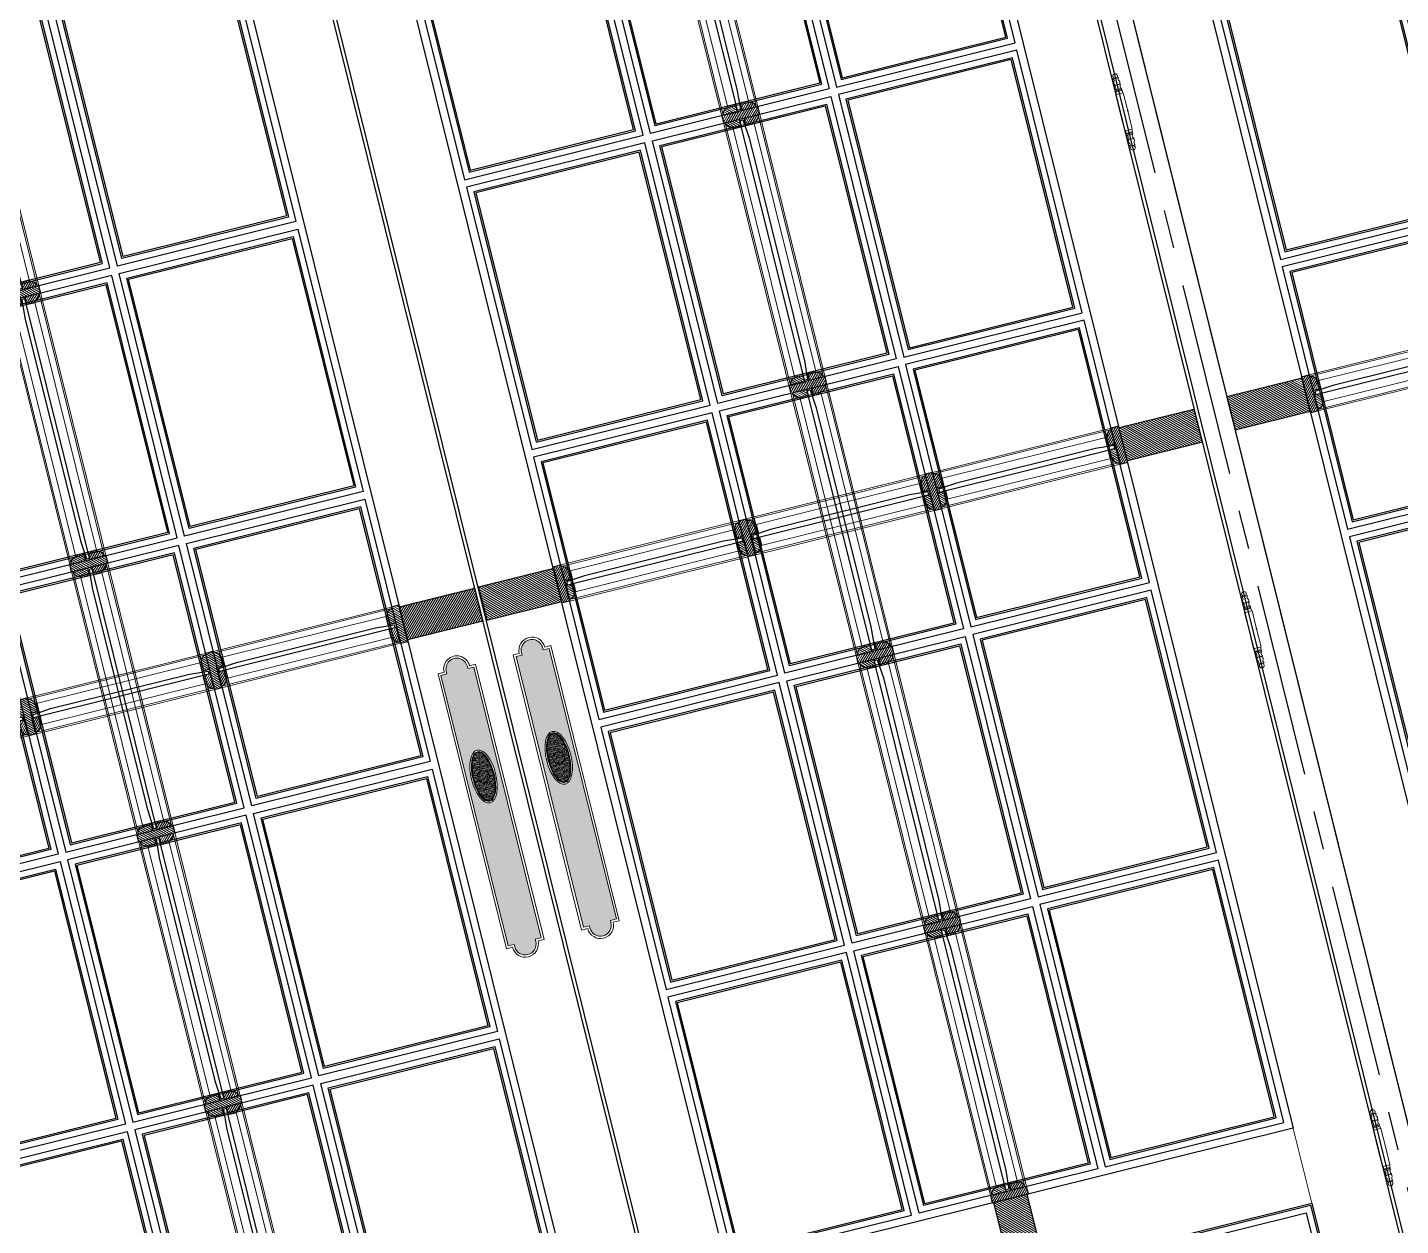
# Model space of a CAD drawing. Header units: inches. Extents: x 122939 to 389145, y 29603 to 574065.
# Drawn here: x 337216 to 338989, y 514119 to 515666 of the extents above; entities that cross this region are included whole.
import ezdxf

# ---------------------------------------------------------------- set-up
doc = ezdxf.new("R2010")
doc.units = ezdxf.units.IN
doc.header["$MEASUREMENT"] = 0
doc.linetypes.add('CENTER', pattern=[2, 1.25, -0.25, 0.25, -0.25])
doc.linetypes.add('HIDDEN', pattern=[0.375, 0.25, -0.125])
doc.layers.add('8', color=8, linetype='Continuous')
doc.layers.add('hatch', color=8, linetype='Continuous')
doc.layers.add('Bronze', color=40, linetype='Continuous', lineweight=0)
pattern_1 = [(135, (-731.5624, 679.578), (-1.76776695, -1.76776695), [])]
pattern_2 = [(135, (-731.5624, 320.418), (-1.76776695, -1.76776695), [])]
pattern_3 = [(135, (-731.5624, -38.742), (-1.76776695, -1.76776695), [])]
pattern_4 = [(135, (-731.5624, -397.902), (-1.76776695, -1.76776695), [])]
pattern_5 = [(135, (0.4363, -3010.4238), (-1.76776695, -1.76776695), [])]
pattern_6 = [(45, (0.4363, -3010.4238), (-1.76776695, 1.76776695), [])]
pattern_7 = [(135, (247.9363, -3010.4238), (-1.76776695, -1.76776695), [])]

# ---------------------------------------------------------------- blocks, each defined once
blk = doc.blocks.new('french door panel')
at = {"lineweight": 0}
h = blk.add_hatch(dxfattribs=at)
h.set_pattern_fill('ANSI31', color=8, scale=20)
h.set_pattern_definition([(45, (-731.5624, 679.578), (-1.76776695, 1.76776695), [])])
edge = h.paths.add_edge_path()
edge.add_line((6356, 3400.9), (6383, 3400.9))
edge.add_line((6383, 3400.9), (6383, 3390.9))
edge.add_line((6383, 3390.9), (6394, 3390.9))
edge.add_line((6394, 3390.9), (6394, 3392.9))
edge.add_arc((6394, 3400.9), 8, 270, 360)
edge.add_line((6402, 3400.9), (6404, 3400.9))
edge.add_line((6404, 3400.9), (6404, 3410.9))
edge.add_line((6404, 3410.9), (6402, 3410.9))
edge.add_arc((6394, 3410.9), 8, 0, 90)
edge.add_line((6394, 3418.9), (6394, 3420.9))
edge.add_line((6394, 3420.9), (6383, 3420.9))
edge.add_line((6383, 3420.9), (6383, 3410.9))
edge.add_line((6383, 3410.9), (6356, 3410.9))
edge.add_line((6356, 3410.9), (6356, 3400.9))
h = blk.add_hatch(dxfattribs=at)
h.set_pattern_fill('ANSI31', color=8, scale=20, angle=90)
h.set_pattern_definition(pattern_1)
edge = h.paths.add_edge_path()
edge.add_line((6358, 3410.9), (6377, 3410.9))
edge.add_line((6377, 3410.9), (6377, 3420.9))
edge.add_line((6377, 3420.9), (6366, 3420.9))
edge.add_line((6366, 3420.9), (6366, 3418.9))
edge.add_arc((6366, 3410.9), 8, 90, 180)
h = blk.add_hatch(dxfattribs=at)
h.set_pattern_fill('ANSI31', color=8, scale=20, angle=90)
h.set_pattern_definition(pattern_1)
edge = h.paths.add_edge_path()
edge.add_line((6358, 3400.9), (6377, 3400.9))
edge.add_line((6377, 3400.9), (6377, 3390.9))
edge.add_line((6377, 3390.9), (6366, 3390.9))
edge.add_line((6366, 3390.9), (6366, 3392.9))
edge.add_arc((6366, 3400.9), 8, 180, 270, ccw=False)
h = blk.add_hatch(dxfattribs=at)
h.set_pattern_fill('ANSI31', color=8, scale=20)
h.set_pattern_definition([(45, (-731.5624, 320.418), (-1.76776695, 1.76776695), [])])
edge = h.paths.add_edge_path()
edge.add_line((6356, 3041.7), (6383, 3041.7))
edge.add_line((6383, 3041.7), (6383, 3031.7))
edge.add_line((6383, 3031.7), (6394, 3031.7))
edge.add_line((6394, 3031.7), (6394, 3033.7))
edge.add_arc((6394, 3041.7), 8, 270, 360)
edge.add_line((6402, 3041.7), (6404, 3041.7))
edge.add_line((6404, 3041.7), (6404, 3051.7))
edge.add_line((6404, 3051.7), (6402, 3051.7))
edge.add_arc((6394, 3051.7), 8, 0, 90)
edge.add_line((6394, 3059.7), (6394, 3061.7))
edge.add_line((6394, 3061.7), (6383, 3061.7))
edge.add_line((6383, 3061.7), (6383, 3051.7))
edge.add_line((6383, 3051.7), (6356, 3051.7))
edge.add_line((6356, 3051.7), (6356, 3041.7))
h = blk.add_hatch(dxfattribs=at)
h.set_pattern_fill('ANSI31', color=8, scale=20, angle=90)
h.set_pattern_definition(pattern_2)
edge = h.paths.add_edge_path()
edge.add_line((6358, 3051.7), (6377, 3051.7))
edge.add_line((6377, 3051.7), (6377, 3061.7))
edge.add_line((6377, 3061.7), (6366, 3061.7))
edge.add_line((6366, 3061.7), (6366, 3059.7))
edge.add_arc((6366, 3051.7), 8, 90, 180)
h = blk.add_hatch(dxfattribs=at)
h.set_pattern_fill('ANSI31', color=8, scale=20, angle=90)
h.set_pattern_definition(pattern_2)
edge = h.paths.add_edge_path()
edge.add_line((6358, 3041.7), (6377, 3041.7))
edge.add_line((6377, 3041.7), (6377, 3031.7))
edge.add_line((6377, 3031.7), (6366, 3031.7))
edge.add_line((6366, 3031.7), (6366, 3033.7))
edge.add_arc((6366, 3041.7), 8, 180, 270, ccw=False)
h = blk.add_hatch(dxfattribs=at)
h.set_pattern_fill('ANSI31', color=8, scale=20, angle=90)
h.set_pattern_definition(pattern_5)
h.paths.add_polyline_path([(5904.2, 2852.1), (6004.2, 2852.1), (6004.2, 2896.1), (5904.2, 2896.1)])
h = blk.add_hatch(dxfattribs=at)
h.set_pattern_fill('ANSI31', color=8, scale=20)
h.set_pattern_definition(pattern_6)
h.paths.add_polyline_path([(6004.2, 2850.1), (6014.2, 2850.1), (6014.2, 2877.1), (6024.2, 2877.1), (6024.2, 2888.1), (6022.2, 2888.1, 0.414214), (6014.2, 2896.1), (6004.2, 2898.1)])
h = blk.add_hatch(dxfattribs=at)
h.set_pattern_fill('ANSI31', color=8, scale=20)
h.set_pattern_definition(pattern_6)
edge = h.paths.add_edge_path()
edge.add_line((6251.7, 2850.1), (6251.7, 2877.1))
edge.add_line((6251.7, 2877.1), (6241.7, 2877.1))
edge.add_line((6241.7, 2877.1), (6241.7, 2888.1))
edge.add_line((6241.7, 2888.1), (6243.7, 2888.1))
edge.add_arc((6251.7, 2888.1), 8, 90, 180, ccw=False)
edge.add_line((6251.7, 2896.1), (6251.7, 2898.1))
edge.add_line((6251.7, 2898.1), (6261.7, 2898.1))
edge.add_line((6261.7, 2898.1), (6261.7, 2896.1))
edge.add_arc((6261.7, 2888.1), 8, 0, 90, ccw=False)
edge.add_line((6269.7, 2888.1), (6271.7, 2888.1))
edge.add_line((6271.7, 2888.1), (6271.7, 2877.1))
edge.add_line((6271.7, 2877.1), (6261.7, 2877.1))
edge.add_line((6261.7, 2877.1), (6261.7, 2850.1))
edge.add_line((6261.7, 2850.1), (6251.7, 2850.1))
h = blk.add_hatch(dxfattribs=at)
h.set_pattern_fill('ANSI31', color=8, scale=20)
h.set_pattern_definition([(45, (247.9363, -3010.4238), (-1.76776695, 1.76776695), [])])
edge = h.paths.add_edge_path()
edge.add_line((6499.2, 2850.1), (6499.2, 2877.1))
edge.add_line((6499.2, 2877.1), (6489.2, 2877.1))
edge.add_line((6489.2, 2877.1), (6489.2, 2888.1))
edge.add_line((6489.2, 2888.1), (6491.2, 2888.1))
edge.add_arc((6499.2, 2888.1), 8, 90, 180, ccw=False)
edge.add_line((6499.2, 2896.1), (6499.2, 2898.1))
edge.add_line((6499.2, 2898.1), (6509.2, 2898.1))
edge.add_line((6509.2, 2898.1), (6509.2, 2896.1))
edge.add_arc((6509.2, 2888.1), 8, 0, 90, ccw=False)
edge.add_line((6517.2, 2888.1), (6519.2, 2888.1))
edge.add_line((6519.2, 2888.1), (6519.2, 2877.1))
edge.add_line((6519.2, 2877.1), (6509.2, 2877.1))
edge.add_line((6509.2, 2877.1), (6509.2, 2850.1))
edge.add_line((6509.2, 2850.1), (6499.2, 2850.1))
h = blk.add_hatch(dxfattribs=at)
h.set_pattern_fill('ANSI31', color=8, scale=20)
h.set_pattern_definition(pattern_6)
h.paths.add_polyline_path([(6736.7, 2888.1), (6738.7, 2888.1, -0.414214), (6746.7, 2896.1), (6746.7, 2898.1), (6756.7, 2898.1), (6756.7, 2850.1), (6746.7, 2850.1), (6746.7, 2877.1), (6736.7, 2877.1)])
h = blk.add_hatch(dxfattribs=at)
h.set_pattern_fill('ANSI31', color=8, scale=20, angle=90)
h.set_pattern_definition(pattern_5)
edge = h.paths.add_edge_path()
edge.add_line((6856.7, 2852.1), (6756.7, 2852.1))
edge.add_line((6756.7, 2852.1), (6756.7, 2896.1))
edge.add_line((6756.7, 2896.1), (6856.2, 2896.1))
edge.add_line((6856.2, 2896.1), (6856.2, 2852.1))
h = blk.add_hatch(dxfattribs=at)
h.set_pattern_fill('ANSI31', color=8, scale=20, angle=90)
h.set_pattern_definition(pattern_5)
h.paths.add_polyline_path([(6024.2, 2871.1), (6014.2, 2871.1), (6014.2, 2852.1, 0.414214), (6022.2, 2860.1), (6024.2, 2860.1)])
h = blk.add_hatch(dxfattribs=at)
h.set_pattern_fill('ANSI31', color=8, scale=20, angle=90)
h.set_pattern_definition(pattern_5)
edge = h.paths.add_edge_path()
edge.add_line((6251.7, 2852.1), (6251.7, 2871.1))
edge.add_line((6251.7, 2871.1), (6241.7, 2871.1))
edge.add_line((6241.7, 2871.1), (6241.7, 2860.1))
edge.add_line((6241.7, 2860.1), (6243.7, 2860.1))
edge.add_arc((6251.7, 2860.1), 8, 180, 270)
h = blk.add_hatch(dxfattribs=at)
h.set_pattern_fill('ANSI31', color=8, scale=20, angle=90)
h.set_pattern_definition(pattern_5)
edge = h.paths.add_edge_path()
edge.add_line((6261.7, 2852.1), (6261.7, 2871.1))
edge.add_line((6261.7, 2871.1), (6271.7, 2871.1))
edge.add_line((6271.7, 2871.1), (6271.7, 2860.1))
edge.add_line((6271.7, 2860.1), (6269.7, 2860.1))
edge.add_arc((6261.7, 2860.1), 8, -90, 0, ccw=False)
h = blk.add_hatch(dxfattribs=at)
h.set_pattern_fill('ANSI31', color=8, scale=20, angle=90)
h.set_pattern_definition(pattern_7)
edge = h.paths.add_edge_path()
edge.add_line((6499.2, 2852.1), (6499.2, 2871.1))
edge.add_line((6499.2, 2871.1), (6489.2, 2871.1))
edge.add_line((6489.2, 2871.1), (6489.2, 2860.1))
edge.add_line((6489.2, 2860.1), (6491.2, 2860.1))
edge.add_arc((6499.2, 2860.1), 8, 180, 270)
h = blk.add_hatch(dxfattribs=at)
h.set_pattern_fill('ANSI31', color=8, scale=20, angle=90)
h.set_pattern_definition(pattern_7)
edge = h.paths.add_edge_path()
edge.add_line((6509.2, 2852.1), (6509.2, 2871.1))
edge.add_line((6509.2, 2871.1), (6519.2, 2871.1))
edge.add_line((6519.2, 2871.1), (6519.2, 2860.1))
edge.add_line((6519.2, 2860.1), (6517.2, 2860.1))
edge.add_arc((6509.2, 2860.1), 8, -90, 0, ccw=False)
h = blk.add_hatch(dxfattribs=at)
h.set_pattern_fill('ANSI31', color=8, scale=20, angle=90)
h.set_pattern_definition(pattern_5)
h.paths.add_polyline_path([(6736.7, 2871.1), (6746.7, 2871.1), (6746.7, 2852.1, -0.414214), (6738.7, 2860.1), (6736.7, 2860.1)])
h = blk.add_hatch(dxfattribs=at)
h.set_pattern_fill('ANSI31', color=8, scale=20)
h.set_pattern_definition([(45, (-731.5624, -38.742), (-1.76776695, 1.76776695), [])])
edge = h.paths.add_edge_path()
edge.add_line((6356, 2682.6), (6383, 2682.6))
edge.add_line((6383, 2682.6), (6383, 2672.6))
edge.add_line((6383, 2672.6), (6394, 2672.6))
edge.add_line((6394, 2672.6), (6394, 2674.6))
edge.add_arc((6394, 2682.6), 8, 270, 360)
edge.add_line((6402, 2682.6), (6404, 2682.6))
edge.add_line((6404, 2682.6), (6404, 2692.6))
edge.add_line((6404, 2692.6), (6402, 2692.6))
edge.add_arc((6394, 2692.6), 8, 0, 90)
edge.add_line((6394, 2700.6), (6394, 2702.6))
edge.add_line((6394, 2702.6), (6383, 2702.6))
edge.add_line((6383, 2702.6), (6383, 2692.6))
edge.add_line((6383, 2692.6), (6356, 2692.6))
edge.add_line((6356, 2692.6), (6356, 2682.6))
h = blk.add_hatch(dxfattribs=at)
h.set_pattern_fill('ANSI31', color=8, scale=20, angle=90)
h.set_pattern_definition(pattern_3)
edge = h.paths.add_edge_path()
edge.add_line((6358, 2692.6), (6377, 2692.6))
edge.add_line((6377, 2692.6), (6377, 2702.6))
edge.add_line((6377, 2702.6), (6366, 2702.6))
edge.add_line((6366, 2702.6), (6366, 2700.6))
edge.add_arc((6366, 2692.6), 8, 90, 180)
h = blk.add_hatch(dxfattribs=at)
h.set_pattern_fill('ANSI31', color=8, scale=20, angle=90)
h.set_pattern_definition(pattern_3)
edge = h.paths.add_edge_path()
edge.add_line((6358, 2682.6), (6377, 2682.6))
edge.add_line((6377, 2682.6), (6377, 2672.6))
edge.add_line((6377, 2672.6), (6366, 2672.6))
edge.add_line((6366, 2672.6), (6366, 2674.6))
edge.add_arc((6366, 2682.6), 8, 180, 270, ccw=False)
h = blk.add_hatch(dxfattribs=at)
h.set_pattern_fill('ANSI31', color=8, scale=20)
h.set_pattern_definition([(45, (-731.5624, -397.902), (-1.76776695, 1.76776695), [])])
edge = h.paths.add_edge_path()
edge.add_line((6356, 2323.4), (6383, 2323.4))
edge.add_line((6383, 2323.4), (6383, 2313.4))
edge.add_line((6383, 2313.4), (6394, 2313.4))
edge.add_line((6394, 2313.4), (6394, 2315.4))
edge.add_arc((6394, 2323.4), 8, 270, 360)
edge.add_line((6402, 2323.4), (6404, 2323.4))
edge.add_line((6404, 2323.4), (6404, 2333.4))
edge.add_line((6404, 2333.4), (6402, 2333.4))
edge.add_arc((6394, 2333.4), 8, 0, 90)
edge.add_line((6394, 2341.4), (6394, 2343.4))
edge.add_line((6394, 2343.4), (6383, 2343.4))
edge.add_line((6383, 2343.4), (6383, 2333.4))
edge.add_line((6383, 2333.4), (6356, 2333.4))
edge.add_line((6356, 2333.4), (6356, 2323.4))
h = blk.add_hatch(dxfattribs=at)
h.set_pattern_fill('ANSI31', color=8, scale=20, angle=90)
h.set_pattern_definition(pattern_4)
edge = h.paths.add_edge_path()
edge.add_line((6358, 2333.4), (6377, 2333.4))
edge.add_line((6377, 2333.4), (6377, 2343.4))
edge.add_line((6377, 2343.4), (6366, 2343.4))
edge.add_line((6366, 2343.4), (6366, 2341.4))
edge.add_arc((6366, 2333.4), 8, 90, 180)
h = blk.add_hatch(dxfattribs=at)
h.set_pattern_fill('ANSI31', color=8, scale=20, angle=90)
h.set_pattern_definition(pattern_4)
edge = h.paths.add_edge_path()
edge.add_line((6358, 2323.4), (6377, 2323.4))
edge.add_line((6377, 2323.4), (6377, 2313.4))
edge.add_line((6377, 2313.4), (6366, 2313.4))
edge.add_line((6366, 2313.4), (6366, 2315.4))
edge.add_arc((6366, 2323.4), 8, 180, 270, ccw=False)
h = blk.add_hatch(dxfattribs=at)
h.set_pattern_fill('ANSI31', color=8, scale=20)
h.set_pattern_definition([(45, (-731.5624, -509.562), (-1.76776695, 1.76776695), [])])
h.paths.add_polyline_path([(6404, 1964.3), (6404, 1974.3), (6402, 1974.3, 0.414214), (6394, 1982.3), (6394, 1984.3), (6383, 1984.3), (6383, 1974.3), (6356, 1974.3), (6356, 1964.3)])
h = blk.add_hatch(dxfattribs=at)
h.set_pattern_fill('ANSI31', color=8, scale=20, angle=90)
h.set_pattern_definition([(135, (-731.5624, -509.562), (-1.76776695, -1.76776695), [])])
h.paths.add_polyline_path([(6377, 1984.3), (6377, 1974.3), (6358, 1974.3, -0.414214), (6366, 1982.3), (6366, 1984.3)])
h = blk.add_hatch(dxfattribs=at)
h.set_pattern_fill('ANSI31', color=8, scale=20, angle=90)
h.set_pattern_definition([(135, (-731.5624, -504.562), (-1.76776695, -1.76776695), [])])
h.paths.add_polyline_path([(6358, 1662.2), (6358, 1964.3), (6402, 1964.3), (6402, 1662.2)])
at = {"color": 8, "lineweight": 0}
for p, q in [((6356, 1974.3), (6356, 4119.2, 0)), ((6404, 1974.3), (6404, 4119.2, 0)), ((6358, 3760.1, 0), (6358, 3410.9)), ((6402, 3760.1, 0), (6402, 3410.9)), ((6366, 3752.1, 0), (6366, 3418.9)), ((6394, 3752.1, 0), (6394, 3418.9)), ((6358, 3400.9), (6358, 3051.7)), ((6366, 3392.9), (6366, 3059.7)), ((6394, 3392.9), (6394, 3059.7)), ((6402, 3400.9), (6402, 3051.7)), ((6358, 3041.7), (6358, 2692.6)), ((6366, 3033.7), (6366, 2700.6)), ((6394, 3033.7), (6394, 2700.6)), ((6402, 3041.7), (6402, 2692.6)), ((6746.7, 2898.1), (6014.2, 2898.1)), ((6251.7, 2896.1), (6014.2, 2896.1)), ((6499.2, 2896.1), (6261.7, 2896.1)), ((6746.7, 2896.1), (6509.2, 2896.1)), ((6243.7, 2888.1), (6022.2, 2888.1)), ((6491.2, 2888.1), (6269.7, 2888.1)), ((6736.7, 2888.1), (6517.2, 2888.1)), ((6243.7, 2860.1), (6022.2, 2860.1)), ((6491.2, 2860.1), (6269.7, 2860.1)), ((6736.7, 2860.1), (6517.2, 2860.1)), ((6251.7, 2852.1), (6014.2, 2852.1)), ((6746.7, 2850.1), (6014.2, 2850.1)), ((6499.2, 2852.1), (6261.7, 2852.1)), ((6746.7, 2852.1), (6509.2, 2852.1)), ((6358, 2682.6, 0), (6358, 2333.4, 0)), ((6402, 2682.6, 0), (6402, 2333.4, 0)), ((6366, 2674.6, 0), (6366, 2341.4, 0)), ((6394, 2674.6, 0), (6394, 2341.4, 0)), ((6358, 2323.4), (6358, 1974.3, 0)), ((6402, 2323.4), (6402, 1974.3, 0)), ((6366, 2315.4), (6366, 1982.3, 0)), ((6394, 2315.4), (6394, 1982.3, 0)), ((6756.2, 1969.2, 0), (6756.2, 1864.2))]:
    blk.add_line(p, q, dxfattribs=at)
at = {"color": 0, "lineweight": -2, "elevation": 0}
for points in [[(5903.7, 4229.2), (6856.2, 4229.2), (6856.2, 1662.2), (5903.7, 1662.2)], [(6003.7, 4129.2), (6756.2, 4129.2), (6756.2, 1964.3), (6003.7, 1964.3)], [(6251.2, 3760.1), (6013.7, 3760.1), (6013.7, 3410.9), (6251.2, 3410.9)], [(6261.2, 3760.1), (6498.7, 3760.1), (6498.7, 3410.9), (6261.2, 3410.9)], [(6746.2, 3760.1), (6508.7, 3760.1), (6508.7, 3410.9), (6746.2, 3410.9)], [(6243.2, 3752.1), (6021.7, 3752.1), (6021.7, 3418.9), (6243.2, 3418.9)], [(6241.2, 3750.1), (6023.7, 3750.1), (6023.7, 3420.9), (6241.2, 3420.9)], [(6269.2, 3752.1), (6490.7, 3752.1), (6490.7, 3418.9), (6269.2, 3418.9)], [(6271.2, 3750.1), (6488.7, 3750.1), (6488.7, 3420.9), (6271.2, 3420.9)], [(6738.2, 3752.1), (6516.7, 3752.1), (6516.7, 3418.9), (6738.2, 3418.9)], [(6736.2, 3750.1), (6518.7, 3750.1), (6518.7, 3420.9), (6736.2, 3420.9)], [(6251.2, 3400.9), (6013.7, 3400.9), (6013.7, 3051.7), (6251.2, 3051.7)], [(6243.2, 3392.9), (6021.7, 3392.9), (6021.7, 3059.7), (6243.2, 3059.7)], [(6241.2, 3390.9), (6023.7, 3390.9), (6023.7, 3061.7), (6241.2, 3061.7)], [(6261.2, 3400.9), (6498.7, 3400.9), (6498.7, 3051.7), (6261.2, 3051.7)], [(6269.2, 3392.9), (6490.7, 3392.9), (6490.7, 3059.7), (6269.2, 3059.7)], [(6271.2, 3390.9), (6488.7, 3390.9), (6488.7, 3061.7), (6271.2, 3061.7)], [(6746.2, 3400.9), (6508.7, 3400.9), (6508.7, 3051.7), (6746.2, 3051.7)], [(6738.2, 3392.9), (6516.7, 3392.9), (6516.7, 3059.7), (6738.2, 3059.7)], [(6736.2, 3390.9), (6518.7, 3390.9), (6518.7, 3061.7), (6736.2, 3061.7)], [(6251.2, 3041.7), (6013.7, 3041.7), (6013.7, 2692.6), (6251.2, 2692.6)], [(6243.2, 3033.7), (6021.7, 3033.7), (6021.7, 2700.6), (6243.2, 2700.6)], [(6241.2, 3031.7), (6023.7, 3031.7), (6023.7, 2702.6), (6241.2, 2702.6)], [(6261.2, 3041.7), (6498.7, 3041.7), (6498.7, 2692.6), (6261.2, 2692.6)], [(6269.2, 3033.7), (6490.7, 3033.7), (6490.7, 2700.6), (6269.2, 2700.6)], [(6271.2, 3031.7), (6488.7, 3031.7), (6488.7, 2702.6), (6271.2, 2702.6)], [(6746.2, 3041.7), (6508.7, 3041.7), (6508.7, 2692.6), (6746.2, 2692.6)], [(6738.2, 3033.7), (6516.7, 3033.7), (6516.7, 2700.6), (6738.2, 2700.6)], [(6736.2, 3031.7), (6518.7, 3031.7), (6518.7, 2702.6), (6736.2, 2702.6)], [(6251.2, 2682.6), (6013.7, 2682.6), (6013.7, 2333.4), (6251.2, 2333.4)], [(6261.2, 2682.6), (6498.7, 2682.6), (6498.7, 2333.4), (6261.2, 2333.4)], [(6746.2, 2682.6), (6508.7, 2682.6), (6508.7, 2333.4), (6746.2, 2333.4)], [(6243.2, 2674.6), (6021.7, 2674.6), (6021.7, 2341.4), (6243.2, 2341.4)], [(6241.2, 2672.6), (6023.7, 2672.6), (6023.7, 2343.4), (6241.2, 2343.4)], [(6269.2, 2674.6), (6490.7, 2674.6), (6490.7, 2341.4), (6269.2, 2341.4)], [(6271.2, 2672.6), (6488.7, 2672.6), (6488.7, 2343.4), (6271.2, 2343.4)], [(6738.2, 2674.6), (6516.7, 2674.6), (6516.7, 2341.4), (6738.2, 2341.4)], [(6736.2, 2672.6), (6518.7, 2672.6), (6518.7, 2343.4), (6736.2, 2343.4)], [(6251.2, 2323.4), (6013.7, 2323.4), (6013.7, 1974.3), (6251.2, 1974.3)], [(6261.2, 2323.4), (6498.7, 2323.4), (6498.7, 1974.3), (6261.2, 1974.3)], [(6746.2, 2323.4), (6508.7, 2323.4), (6508.7, 1974.3), (6746.2, 1974.3)], [(6243.2, 2315.4), (6021.7, 2315.4), (6021.7, 1982.3), (6243.2, 1982.3)], [(6241.2, 2313.4), (6023.7, 2313.4), (6023.7, 1984.3), (6241.2, 1984.3)], [(6269.2, 2315.4), (6490.7, 2315.4), (6490.7, 1982.3), (6269.2, 1982.3)], [(6271.2, 2313.4), (6488.7, 2313.4), (6488.7, 1984.3), (6271.2, 1984.3)], [(6738.2, 2315.4), (6516.7, 2315.4), (6516.7, 1982.3), (6738.2, 1982.3)], [(6736.2, 2313.4), (6518.7, 2313.4), (6518.7, 1984.3), (6736.2, 1984.3)]]:
    blk.add_lwpolyline(points, close=True, dxfattribs=at)
at = {"color": 8, "elevation": 0}
for points in [[(6383.2, 3437.2), (6381.2, 3412.9), (6377.2, 3412.9), (6377.2, 3758.1), (6381.2, 3758.1), (6383.2, 3733.8)], [(6383.2, 3078), (6381.2, 3053.7), (6377.2, 3053.7), (6377.2, 3398.9), (6381.2, 3398.9), (6383.2, 3374.7)], [(6383.2, 2723.8), (6381.2, 2694.6), (6377.2, 2694.6), (6377.2, 3039.7), (6381.2, 3039.7), (6383.2, 3015.5)], [(6040.4, 2877.2), (6016.2, 2875.2), (6016.2, 2871.2), (6249.7, 2871.2), (6249.7, 2875.2), (6225.4, 2877.2)], [(6535.4, 2877.2), (6511.2, 2875.2), (6511.2, 2871.2), (6744.7, 2871.2), (6744.7, 2875.2), (6720.4, 2877.2)], [(6383.2, 2359.7), (6381.2, 2335.4), (6377.2, 2335.4), (6377.2, 2680.6), (6381.2, 2680.6), (6383.2, 2656.3)], [(6383.2, 2000.5), (6381.2, 1976.3), (6377.2, 1976.3), (6377.2, 2321.4), (6381.2, 2321.4), (6383.2, 2297.2)]]:
    blk.add_lwpolyline(points, close=True, dxfattribs=at)
at = {"color": 8, "lineweight": -2, "elevation": 0}
for points in [[(6356, 3400.9), (6383, 3400.9), (6383, 3390.9), (6394, 3390.9), (6394, 3392.9, 0.414214), (6402, 3400.9), (6404, 3400.9), (6404, 3410.9), (6402, 3410.9, 0.414214), (6394, 3418.9), (6394, 3420.9), (6383, 3420.9), (6383, 3410.9), (6356, 3410.9)], [(6356, 3041.7), (6383, 3041.7), (6383, 3031.7), (6394, 3031.7), (6394, 3033.7, 0.414214), (6402, 3041.7), (6404, 3041.7), (6404, 3051.7), (6402, 3051.7, 0.414214), (6394, 3059.7), (6394, 3061.7), (6383, 3061.7), (6383, 3051.7), (6356, 3051.7)], [(6251.7, 2850.1), (6251.7, 2877.1), (6241.7, 2877.1), (6241.7, 2888.1), (6243.7, 2888.1, -0.414214), (6251.7, 2896.1), (6251.7, 2898.1), (6261.7, 2898.1), (6261.7, 2896.1, -0.414214), (6269.7, 2888.1), (6271.7, 2888.1), (6271.7, 2877.1), (6261.7, 2877.1), (6261.7, 2850.1)], [(6356, 2682.6), (6383, 2682.6), (6383, 2672.6), (6394, 2672.6), (6394, 2674.6, 0.414214), (6402, 2682.6), (6404, 2682.6), (6404, 2692.6), (6402, 2692.6, 0.414214), (6394, 2700.6), (6394, 2702.6), (6383, 2702.6), (6383, 2692.6), (6356, 2692.6)], [(6356, 2323.4), (6383, 2323.4), (6383, 2313.4), (6394, 2313.4), (6394, 2315.4, 0.414214), (6402, 2323.4), (6404, 2323.4), (6404, 2333.4), (6402, 2333.4, 0.414214), (6394, 2341.4), (6394, 2343.4), (6383, 2343.4), (6383, 2333.4), (6356, 2333.4)]]:
    blk.add_lwpolyline(points, format="xyb", close=True, dxfattribs=at)
for points in [[(6358, 3410.9), (6377, 3410.9), (6377, 3420.9), (6366, 3420.9), (6366, 3418.9, 0.414214), (6358, 3410.9, -1)], [(6358, 3400.9), (6377, 3400.9), (6377, 3390.9), (6366, 3390.9), (6366, 3392.9, -0.414214), (6358, 3400.9, 1)], [(6358, 3051.7), (6377, 3051.7), (6377, 3061.7), (6366, 3061.7), (6366, 3059.7, 0.414214), (6358, 3051.7, -1)], [(6358, 3041.7), (6377, 3041.7), (6377, 3031.7), (6366, 3031.7), (6366, 3033.7, -0.414214), (6358, 3041.7, 1)], [(6014.2, 2850.1), (6004.2, 2850.1), (6004.2, 2898.1), (6014.2, 2898.1), (6014.2, 2896.1, -0.414214), (6022.2, 2888.1), (6024.2, 2888.1), (6024.2, 2877.1), (6014.2, 2877.1), (6014.2, 2850.1)], [(6746.7, 2850.1), (6756.7, 2850.1), (6756.7, 2898.1), (6746.7, 2898.1), (6746.7, 2896.1, 0.414214), (6738.7, 2888.1), (6736.7, 2888.1), (6736.7, 2877.1), (6746.7, 2877.1), (6746.7, 2850.1)], [(6014.2, 2852.1), (6014.2, 2871.1), (6024.2, 2871.1), (6024.2, 2860.1), (6022.2, 2860.1, -0.414214), (6014.2, 2852.1, 1)], [(6251.7, 2852.1), (6251.7, 2871.1), (6241.7, 2871.1), (6241.7, 2860.1), (6243.7, 2860.1, 0.414214), (6251.7, 2852.1, -1)], [(6261.7, 2852.1), (6261.7, 2871.1), (6271.7, 2871.1), (6271.7, 2860.1), (6269.7, 2860.1, -0.414214), (6261.7, 2852.1, 1)], [(6746.7, 2852.1), (6746.7, 2871.1), (6736.7, 2871.1), (6736.7, 2860.1), (6738.7, 2860.1, 0.414214), (6746.7, 2852.1, -1)], [(6358, 2692.6), (6377, 2692.6), (6377, 2702.6), (6366, 2702.6), (6366, 2700.6, 0.414214), (6358, 2692.6, -1)], [(6358, 2682.6), (6377, 2682.6), (6377, 2672.6), (6366, 2672.6), (6366, 2674.6, -0.414214), (6358, 2682.6, 1)], [(6358, 2333.4), (6377, 2333.4), (6377, 2343.4), (6366, 2343.4), (6366, 2341.4, 0.414214), (6358, 2333.4, -1)], [(6358, 2323.4), (6377, 2323.4), (6377, 2313.4), (6366, 2313.4), (6366, 2315.4, -0.414214), (6358, 2323.4, 1)], [(6356, 1974.3), (6356, 1964.3), (6404, 1964.3), (6404, 1974.3), (6402, 1974.3, 0.414214), (6394, 1982.3), (6394, 1984.3), (6383, 1984.3), (6383, 1974.3), (6356, 1974.3)], [(6358, 1974.3), (6377, 1974.3), (6377, 1984.3), (6366, 1984.3), (6366, 1982.3, 0.414214), (6358, 1974.3, -1)]]:
    blk.add_lwpolyline(points, format="xyb", dxfattribs=at)
for points in [[(5904.2, 2852.1), (6004.2, 2852.1), (6004.2, 2896.1), (5904.2, 2896.1), (5904.2, 2852.1)], [(6856.7, 2852.1), (6756.7, 2852.1), (6756.7, 2896.1), (6856.2, 2896.1), (6856.2, 2852.1)], [(6358, 1662.2), (6358, 1964.3), (6402, 1964.3), (6402, 1662.2), (6358, 1662.2)]]:
    blk.add_lwpolyline(points, dxfattribs=at)
at = {"color": 8, "lineweight": -2}
blk.add_lwpolyline([(6509.2, 2850.1), (6509.2, 2877.1), (6519.2, 2877.1), (6519.2, 2888.1), (6517.2, 2888.1, 0.414214), (6509.2, 2896.1), (6509.2, 2898.1), (6499.2, 2898.1), (6499.2, 2896.1, 0.414214), (6491.2, 2888.1), (6489.2, 2888.1), (6489.2, 2877.1), (6499.2, 2877.1), (6499.2, 2850.1)], format="xyb", close=True, dxfattribs=at)
at = {"color": 8}
blk.add_lwpolyline([(6287.9, 2877.2), (6263.7, 2875.2), (6263.7, 2871.2), (6497.2, 2871.2), (6497.2, 2875.2), (6472.9, 2877.2)], close=True, dxfattribs=at)
at = {"color": 8, "lineweight": -2}
for points in [[(6499.2, 2852.1), (6499.2, 2871.1), (6489.2, 2871.1), (6489.2, 2860.1), (6491.2, 2860.1, 0.414214), (6499.2, 2852.1, -1)], [(6509.2, 2852.1), (6509.2, 2871.1), (6519.2, 2871.1), (6519.2, 2860.1), (6517.2, 2860.1, -0.414214), (6509.2, 2852.1, 1)]]:
    blk.add_lwpolyline(points, format="xyb", dxfattribs=at)
at = {"color": 0, "lineweight": -2, "elevation": 0}
for points in [[(6003.7, 1662.2), (6003.7, 1864.2), (6756.2, 1864.2), (6756.2, 1662.2)], [(6005.7, 1662.2), (6005.7, 1862.2), (6754.2, 1862.2), (6754.2, 1662.2)], [(6013.7, 1662.2), (6013.7, 1854.2), (6746.2, 1854.2), (6746.2, 1662.2)]]:
    blk.add_lwpolyline(points, dxfattribs=at)
blk = doc.blocks.new('french door fixed panel')
at = {"lineweight": 0}
h = blk.add_hatch(dxfattribs=at)
h.set_pattern_fill('ANSI31', color=8, scale=20, angle=90)
h.set_pattern_definition([(135, (1.718, -3005.4238), (-1.76776695, -1.76776695), [])])
h.paths.add_polyline_path([(6901.2, 2857.1), (7001.2, 2857.1), (7001.2, 2901.1), (6901.2, 2901.1)])
h = blk.add_hatch(dxfattribs=at)
h.set_pattern_fill('ANSI31', color=8, scale=20)
h.set_pattern_definition([(45, (-0.3673, -3005.4238), (-1.76776695, 1.76776695), [])])
h.paths.add_polyline_path([(7021.1, 2893.1), (7019.1, 2893.1, 0.414214), (7011.1, 2901.1), (7011.1, 2903.1), (7001.1, 2903.1), (7001.1, 2855.1), (7011.1, 2855.1), (7011.1, 2882.1), (7021.1, 2882.1)])
h = blk.add_hatch(dxfattribs=at)
h.set_pattern_fill('ANSI31', color=8, scale=20, angle=90)
h.set_pattern_definition([(135, (-0.3673, -3005.4238), (-1.76776695, -1.76776695), [])])
h.paths.add_polyline_path([(7021.1, 2876.1), (7011.1, 2876.1), (7011.1, 2857.1, 0.414214), (7019.1, 2865.1), (7021.1, 2865.1)])
at = {"color": 8, "lineweight": 0}
for p, q in [((7007.8, 2903.1), (7489.9, 2903.1)), ((7011.2, 2901.1), (7245.6, 2901.1)), ((7021.2, 2893.1), (7237.6, 2893.1)), ((7011.2, 2857.1), (7245.6, 2857.1)), ((7011.2, 2855.1), (7489.9, 2855.1)), ((7021.2, 2865.1), (7237.6, 2865.1))]:
    blk.add_line(p, q, dxfattribs=at)
at = {"color": 0, "lineweight": -2, "elevation": 0}
for points in [[(7599.9, 4234.2), (6901.2, 4234.2), (6901.2, 1662.2), (7599.9, 1662.2)], [(7499.9, 4134.2), (7001.2, 4134.2), (7001.2, 1969.3), (7499.9, 1969.3)], [(7245.6, 3405.9), (7011.2, 3405.9), (7011.2, 3056.7), (7245.6, 3056.7)], [(7237.6, 3397.9), (7019.2, 3397.9), (7019.2, 3064.7), (7237.6, 3064.7)], [(7235.6, 3395.9), (7021.2, 3395.9), (7021.2, 3066.7), (7235.6, 3066.7)], [(7245.6, 3046.7), (7011.2, 3046.7), (7011.2, 2697.6), (7245.6, 2697.6)], [(7237.6, 3038.7), (7019.2, 3038.7), (7019.2, 2705.6), (7237.6, 2705.6)], [(7235.6, 3036.7), (7021.2, 3036.7), (7021.2, 2707.6), (7235.6, 2707.6)], [(7245.6, 2687.6), (7011.2, 2687.6), (7011.2, 2338.4), (7245.6, 2338.4)], [(7237.6, 2679.6), (7019.2, 2679.6), (7019.2, 2346.4), (7237.6, 2346.4)], [(7237.6, 2679.6), (7019.2, 2679.6), (7019.2, 2346.4), (7237.6, 2346.4)], [(7235.6, 2677.6), (7021.2, 2677.6), (7021.2, 2348.4), (7235.6, 2348.4)], [(7235.6, 2677.6), (7021.2, 2677.6), (7021.2, 2348.4), (7235.6, 2348.4)]]:
    blk.add_lwpolyline(points, close=True, dxfattribs=at)
at = {"color": 8, "lineweight": -2, "elevation": 0}
blk.add_lwpolyline([(6901.2, 2857.1), (7001.2, 2857.1), (7001.2, 2901.1), (6901.2, 2901.1), (6901.2, 2857.1)], dxfattribs=at)
for points in [[(7011.2, 2855.1), (7001.2, 2855.1), (7001.2, 2903.1), (7011.2, 2903.1), (7011.2, 2901.1, -0.414214), (7019.2, 2893.1), (7021.2, 2893.1), (7021.2, 2882.1), (7011.2, 2882.1), (7011.2, 2855.1)], [(7011.2, 2857.1), (7011.2, 2876.1), (7021.2, 2876.1), (7021.2, 2865.1), (7019.2, 2865.1, -0.414214), (7011.2, 2857.1, 1)]]:
    blk.add_lwpolyline(points, format="xyb", dxfattribs=at)
at = {"color": 8, "elevation": 0}
blk.add_lwpolyline([(7037.5, 2882.2), (7013.2, 2880.2), (7013.2, 2876.2), (7243.6, 2876.2), (7243.6, 2880.2), (7219.3, 2882.2)], close=True, dxfattribs=at)
blk = doc.blocks.new('hinge paumelle')
at = {"color": 0, "lineweight": 0}
for p, q in [((3515.3, 5242.2), (3523.8, 5242.2)), ((3516.2, 5246.9), (3522.9, 5246.9)), ((3516.2, 5245.5), (3522.9, 5245.5)), ((3515.3, 5194), (3523.8, 5194)), ((3516.2, 5190.6), (3522.9, 5190.6)), ((3516.2, 5189.3), (3522.9, 5189.3))]:
    blk.add_line(p, q, dxfattribs=at)
for points in [[(3519.5, 5248.4), (3515.3, 5248.4), (3515.3, 5246.9), (3516.2, 5246.9), (3516.2, 5245.5), (3515.3, 5245.5), (3515.3, 5242.2), (3514.5, 5242.2), (3514.5, 5218.1)], [(3519.5, 5248.4), (3523.8, 5248.4), (3523.8, 5246.9), (3522.9, 5246.9), (3522.9, 5245.5), (3523.8, 5245.5), (3523.8, 5242.2), (3524.5, 5242.2), (3524.5, 5218.1)], [(3519.5, 5187.8), (3515.3, 5187.8), (3515.3, 5189.3), (3516.2, 5189.3), (3516.2, 5190.6), (3515.3, 5190.6), (3515.3, 5194), (3514.5, 5194), (3514.5, 5218.1)], [(3519.5, 5187.8), (3523.8, 5187.8), (3523.8, 5189.3), (3522.9, 5189.3), (3522.9, 5190.6), (3523.8, 5190.6), (3523.8, 5194), (3524.5, 5194), (3524.5, 5218.1)]]:
    blk.add_lwpolyline(points, dxfattribs=at)
for points in [[(3519.5, 5254), (3515.3, 5254, -0.197419), (3516.7, 5250.7, -0.309597), (3515.3, 5248.4), (3519.5, 5248.4)], [(3519.5, 5262.8), (3515.8, 5262.8, -0.404064), (3516.1, 5258.5, 0.508017), (3517.4, 5254), (3519.5, 5254)], [(3519.5, 5262.8), (3523.3, 5262.8, 0.404064), (3523, 5258.5, -0.508017), (3521.7, 5254), (3519.5, 5254)], [(3519.5, 5254), (3523.8, 5254, 0.197419), (3522.4, 5250.7, 0.309597), (3523.8, 5248.4), (3519.5, 5248.4)], [(3519.5, 5182.1), (3515.3, 5182.1, 0.197419), (3516.7, 5185.4, 0.309597), (3515.3, 5187.8), (3519.5, 5187.8)], [(3519.5, 5173.3), (3515.8, 5173.3, 0.404064), (3516.1, 5177.6, -0.508017), (3517.4, 5182.1), (3519.5, 5182.1)], [(3519.5, 5182.1), (3523.8, 5182.1, -0.197419), (3522.4, 5185.4, -0.309597), (3523.8, 5187.8), (3519.5, 5187.8)], [(3519.5, 5173.3), (3523.3, 5173.3, -0.404064), (3523, 5177.6, 0.508017), (3521.7, 5182.1), (3519.5, 5182.1)]]:
    blk.add_lwpolyline(points, format="xyb", dxfattribs=at)
for centre, start, end in [((3519.5, 5265.7), 287.5595, 252.4405), ((3519.5, 5170.4), 107.5595, 72.4405)]:
    blk.add_arc(centre, 3.04, start, end, dxfattribs=at)
blk = doc.blocks.new('plate 40 a')
at = {"layer": '8', "lineweight": 0, "ltscale": 5, "true_color": 0xefcb65}
h = blk.add_hatch(dxfattribs=at)
h.set_pattern_fill('AR-SAND', color=31, scale=2)
h.set_pattern_definition([(37.5, (0, 0), (-0.12598672, 3.85364754), [0, -3.04, 0, -3.4, 0, -3.25]), (7.5, (0, 0), (3.5395534, 5.64429213), [0, -1.64, 0, -2.74, 0, -1.05]), (327.5, (-2.46, 0), (6.22828372, 0.01131811), [0, -1, 0, -3.6, 0, -4.7]), (317.5, (-2.46, 0), (6.0122532, 1.75535113), [0, -0.5, 0, -2.36, 0, -2.7])])
h.paths.add_polyline_path([(22543, -102691.8), (22543, -102511.8), (22535, -102511.8), (22535, -102508.8, 1), (22507, -102508.8), (22507, -102511.8), (22499, -102511.8), (22499, -102691.8), (22499, -102871.8), (22507, -102871.8), (22507, -102874.8, 1), (22535, -102874.8), (22535, -102871.8), (22543, -102871.8)])
edge = h.paths.add_edge_path(flags=16)
edge.add_ellipse((22521, -102651.8), major_axis=(0, 35), ratio=0.457143, start_angle=0, end_angle=360, ccw=False)
edge = h.paths.add_edge_path(flags=0)
edge.add_ellipse((22521, -102651.8), major_axis=(0, 33), ratio=0.424232, start_angle=0, end_angle=360, ccw=False)
edge = h.paths.add_edge_path(flags=0)
edge.add_spline(control_points=[(22521, -102683.8), (22520.2, -102683.8), (22519.5, -102683.6), (22518, -102683), (22517.2, -102682.4), (22515.7, -102681), (22515, -102680.1), (22513.6, -102678), (22512.9, -102676.8), (22511.3, -102673.2), (22510.5, -102670.7), (22509.1, -102665.2), (22508.6, -102662.2), (22508, -102655.9), (22507.9, -102652.7), (22508.1, -102646.3), (22508.4, -102643.1), (22509.4, -102637.2), (22510, -102634.4), (22511.7, -102629.3), (22512.7, -102627.1), (22514.6, -102624), (22515.4, -102622.8), (22517.2, -102621.1), (22518.1, -102620.5), (22519.7, -102619.9), (22520.4, -102619.8), (22521.8, -102619.8), (22522.5, -102620), (22524, -102620.7), (22524.7, -102621.2), (22526.1, -102622.5), (22526.8, -102623.3), (22528.2, -102625.3), (22528.9, -102626.5), (22530.4, -102629.8), (22531.3, -102632.3), (22532.7, -102637.7), (22533.2, -102640.7), (22533.9, -102646.8), (22534, -102650), (22533.9, -102656.4), (22533.6, -102659.6), (22532.7, -102665.6), (22532.1, -102668.4), (22530.5, -102673.5), (22529.6, -102675.7), (22527.7, -102679.1), (22526.8, -102680.3), (22525, -102682.2), (22524.1, -102682.9), (22522.4, -102683.6), (22521.7, -102683.8), (22521, -102683.8)], knot_values=[0, 0, 0, 0, 0.188873, 0.188873, 0.377747, 0.377747, 0.56662, 0.56662, 0.755494, 0.755494, 1.050692, 1.050692, 1.345891, 1.345891, 1.641089, 1.641089, 1.936288, 1.936288, 2.231487, 2.231487, 2.526685, 2.526685, 2.751736, 2.751736, 2.976786, 2.976786, 3.156904, 3.156904, 3.337022, 3.337022, 3.51714, 3.51714, 3.697259, 3.697259, 3.877377, 3.877377, 4.170415, 4.170415, 4.463453, 4.463453, 4.756491, 4.756491, 5.049529, 5.049529, 5.342567, 5.342567, 5.635605, 5.635605, 5.866749, 5.866749, 6.097894, 6.097894, 6.283185, 6.283185, 6.283185, 6.283185], degree=3, periodic=0)
h.paths.add_polyline_path([(22513.5, -102651.8, -1), (22528.5, -102651.8, -1)], flags=0)
h = blk.add_hatch(dxfattribs=at)
h.set_pattern_fill('BRASS', color=31, scale=10)
edge = h.paths.add_edge_path()
edge.add_spline(control_points=[(22521, -102683.8), (22520.2, -102683.8), (22519.5, -102683.6), (22518, -102683), (22517.2, -102682.4), (22515.7, -102681), (22515, -102680.1), (22513.6, -102678), (22512.9, -102676.8), (22511.3, -102673.2), (22510.5, -102670.7), (22509.1, -102665.2), (22508.6, -102662.2), (22508, -102655.9), (22507.9, -102652.7), (22508.1, -102646.3), (22508.4, -102643.1), (22509.4, -102637.2), (22510, -102634.4), (22511.7, -102629.3), (22512.7, -102627.1), (22514.6, -102624), (22515.4, -102622.8), (22517.2, -102621.1), (22518.1, -102620.5), (22519.7, -102619.9), (22520.4, -102619.8), (22521.8, -102619.8), (22522.5, -102620), (22524, -102620.7), (22524.7, -102621.2), (22526.1, -102622.5), (22526.8, -102623.3), (22528.2, -102625.3), (22528.9, -102626.5), (22530.4, -102629.8), (22531.3, -102632.3), (22532.7, -102637.7), (22533.2, -102640.7), (22533.9, -102646.8), (22534, -102650), (22533.9, -102656.4), (22533.6, -102659.6), (22532.7, -102665.6), (22532.1, -102668.4), (22530.5, -102673.5), (22529.6, -102675.7), (22527.7, -102679.1), (22526.8, -102680.3), (22525, -102682.2), (22524.1, -102682.9), (22522.4, -102683.6), (22521.7, -102683.8), (22521, -102683.8)], knot_values=[0, 0, 0, 0, 0.188873, 0.188873, 0.377747, 0.377747, 0.56662, 0.56662, 0.755494, 0.755494, 1.050692, 1.050692, 1.345891, 1.345891, 1.641089, 1.641089, 1.936288, 1.936288, 2.231487, 2.231487, 2.526685, 2.526685, 2.751736, 2.751736, 2.976786, 2.976786, 3.156904, 3.156904, 3.337022, 3.337022, 3.51714, 3.51714, 3.697259, 3.697259, 3.877377, 3.877377, 4.170415, 4.170415, 4.463453, 4.463453, 4.756491, 4.756491, 5.049529, 5.049529, 5.342567, 5.342567, 5.635605, 5.635605, 5.866749, 5.866749, 6.097894, 6.097894, 6.283185, 6.283185, 6.283185, 6.283185], degree=3, periodic=0)
at = {"layer": 'Bronze', "ltscale": 5, "elevation": 0}
blk.add_lwpolyline([(22546, -102508.8), (22546, -102874.8), (22538, -102874.8, -1), (22504, -102874.8), (22496, -102874.8), (22496, -102508.8), (22504, -102508.8, -1), (22538, -102508.8)], format="xyb", close=True, dxfattribs=at)
at = {"layer": 'Bronze', "lineweight": 0, "ltscale": 5, "elevation": 0}
blk.add_lwpolyline([(22543, -102691.8), (22543, -102871.8), (22535, -102871.8), (22535, -102874.8, -0.414214), (22535, -102874.8, -1), (22507, -102874.8), (22507, -102871.8), (22499, -102871.8), (22499, -102691.8), (22499, -102511.8), (22507, -102511.8), (22507, -102508.8, -1), (22535, -102508.8, -0.414214), (22535, -102508.8), (22535, -102511.8), (22543, -102511.8)], format="xyb", close=True, dxfattribs=at)
at = {"layer": 'Bronze', "color": 8, "linetype": 'HIDDEN', "lineweight": 0, "ltscale": 5}
blk.add_circle((22521, -102651.8, 0), 7.5, dxfattribs=at)
at = {"layer": 'Bronze', "ltscale": 5, "extrusion": (0, 0, -1)}
blk.add_ellipse((22521, -102651.8, 0), major_axis=(0, 35), ratio=0.457143, dxfattribs=at)
at = {"layer": 'Bronze', "lineweight": 0, "ltscale": 5, "extrusion": (0, 0, -1)}
blk.add_ellipse((22521, -102651.8, 0), major_axis=(0, 33), ratio=0.424232, start_param=3.141593, end_param=9.424778, dxfattribs=at)
at = {"layer": 'Bronze', "lineweight": 0, "ltscale": 5}
blk.add_open_spline([(22521, -102683.8, 0), (22520.2, -102683.8, 0), (22519.5, -102683.6, 0), (22518, -102683, 0), (22517.2, -102682.4, 0), (22515.7, -102681, 0), (22515, -102680.1, 0), (22513.6, -102678, 0), (22512.9, -102676.8, 0), (22511.3, -102673.2, 0), (22510.5, -102670.7, 0), (22509.1, -102665.2, 0), (22508.6, -102662.2, 0), (22508, -102655.9, 0), (22507.9, -102652.7, 0), (22508.1, -102646.3, 0), (22508.4, -102643.1, 0), (22509.4, -102637.2, 0), (22510, -102634.4, 0), (22511.7, -102629.3, 0), (22512.7, -102627.1, 0), (22514.6, -102624, 0), (22515.4, -102622.8, 0), (22517.2, -102621.1, 0), (22518.1, -102620.5, 0), (22519.7, -102619.9, 0), (22520.4, -102619.8, 0), (22521.8, -102619.8, 0), (22522.5, -102620, 0), (22524, -102620.7, 0), (22524.7, -102621.2, 0), (22526.1, -102622.5, 0), (22526.8, -102623.3, 0), (22528.2, -102625.3, 0), (22528.9, -102626.5, 0), (22530.4, -102629.8, 0), (22531.3, -102632.3, 0), (22532.7, -102637.7, 0), (22533.2, -102640.7, 0), (22533.9, -102646.8, 0), (22534, -102650, 0), (22533.9, -102656.4, 0), (22533.6, -102659.6, 0), (22532.7, -102665.6, 0), (22532.1, -102668.4, 0), (22530.5, -102673.5, 0), (22529.6, -102675.7, 0), (22527.7, -102679.1, 0), (22526.8, -102680.3, 0), (22525, -102682.2, 0), (22524.1, -102682.9, 0), (22522.4, -102683.6, 0), (22521.7, -102683.8, 0), (22521, -102683.8, 0)], degree=3, knots=[0, 0, 0, 0, 0.188873, 0.188873, 0.377747, 0.377747, 0.56662, 0.56662, 0.755494, 0.755494, 1.050692, 1.050692, 1.345891, 1.345891, 1.641089, 1.641089, 1.936288, 1.936288, 2.231487, 2.231487, 2.526685, 2.526685, 2.751736, 2.751736, 2.976786, 2.976786, 3.156904, 3.156904, 3.337022, 3.337022, 3.51714, 3.51714, 3.697259, 3.697259, 3.877377, 3.877377, 4.170415, 4.170415, 4.463453, 4.463453, 4.756491, 4.756491, 5.049529, 5.049529, 5.342567, 5.342567, 5.635605, 5.635605, 5.866749, 5.866749, 6.097894, 6.097894, 6.283185, 6.283185, 6.283185, 6.283185], dxfattribs=at)

msp = doc.modelspace()

# ---------------------------------------------------------------- linework, layer by layer
at = {"color": 0, "elevation": 0.002}
msp.add_lwpolyline([(339089.63, 513884.664), (339050.813, 513875.007), (338394.789, 516511.779), (338433.606, 516521.436)], close=True, dxfattribs=at)
at = {"color": 4}
for p in [(338637.254, 515557.945, 0.002), (338803.604, 514889.329, 0.002)]:
    msp.add_point(p, dxfattribs=at)
at = {"layer": 'hatch', "linetype": 'CENTER', "ltscale": 200}
msp.add_line((339445.175, 512372.777, 0.002), (337864.13, 518727.503, 0.002), dxfattribs=at)

# ---------------------------------------------------------------- block references
at = {"color": 0, "rotation": 13.97142328298569}
for name, p in [('french door fixed panel', (332768.534, 510707.284, 0.002)), ('french door panel', (332768.534, 510707.284, 0.002)), ('hinge paumelle', (336476.828, 509643.281, 0.002)), ('hinge paumelle', (336643.179, 508974.664, 0.002)), ('hinge paumelle', (336809.53, 508306.047, 0.002))]:
    msp.add_blockref(name, p, dxfattribs=at)
at = {"color": 0, "xscale": -1, "rotation": 13.97142328298562}
msp.add_blockref('french door panel', (344222.356, 513556.975, 0.002), dxfattribs=at)
at = {"layer": '8', "color": 2, "rotation": 13.97142328298569}
msp.add_blockref('plate 40 a', (291263.665, 608900.369, 0.001), dxfattribs=at)
at = {"layer": '8', "color": 2, "xscale": -1, "rotation": 13.97142328298562}
msp.add_blockref('plate 40 a', (334876.045, 619751.056, 0.001), dxfattribs=at)

doc.saveas('drawing.dxf')
